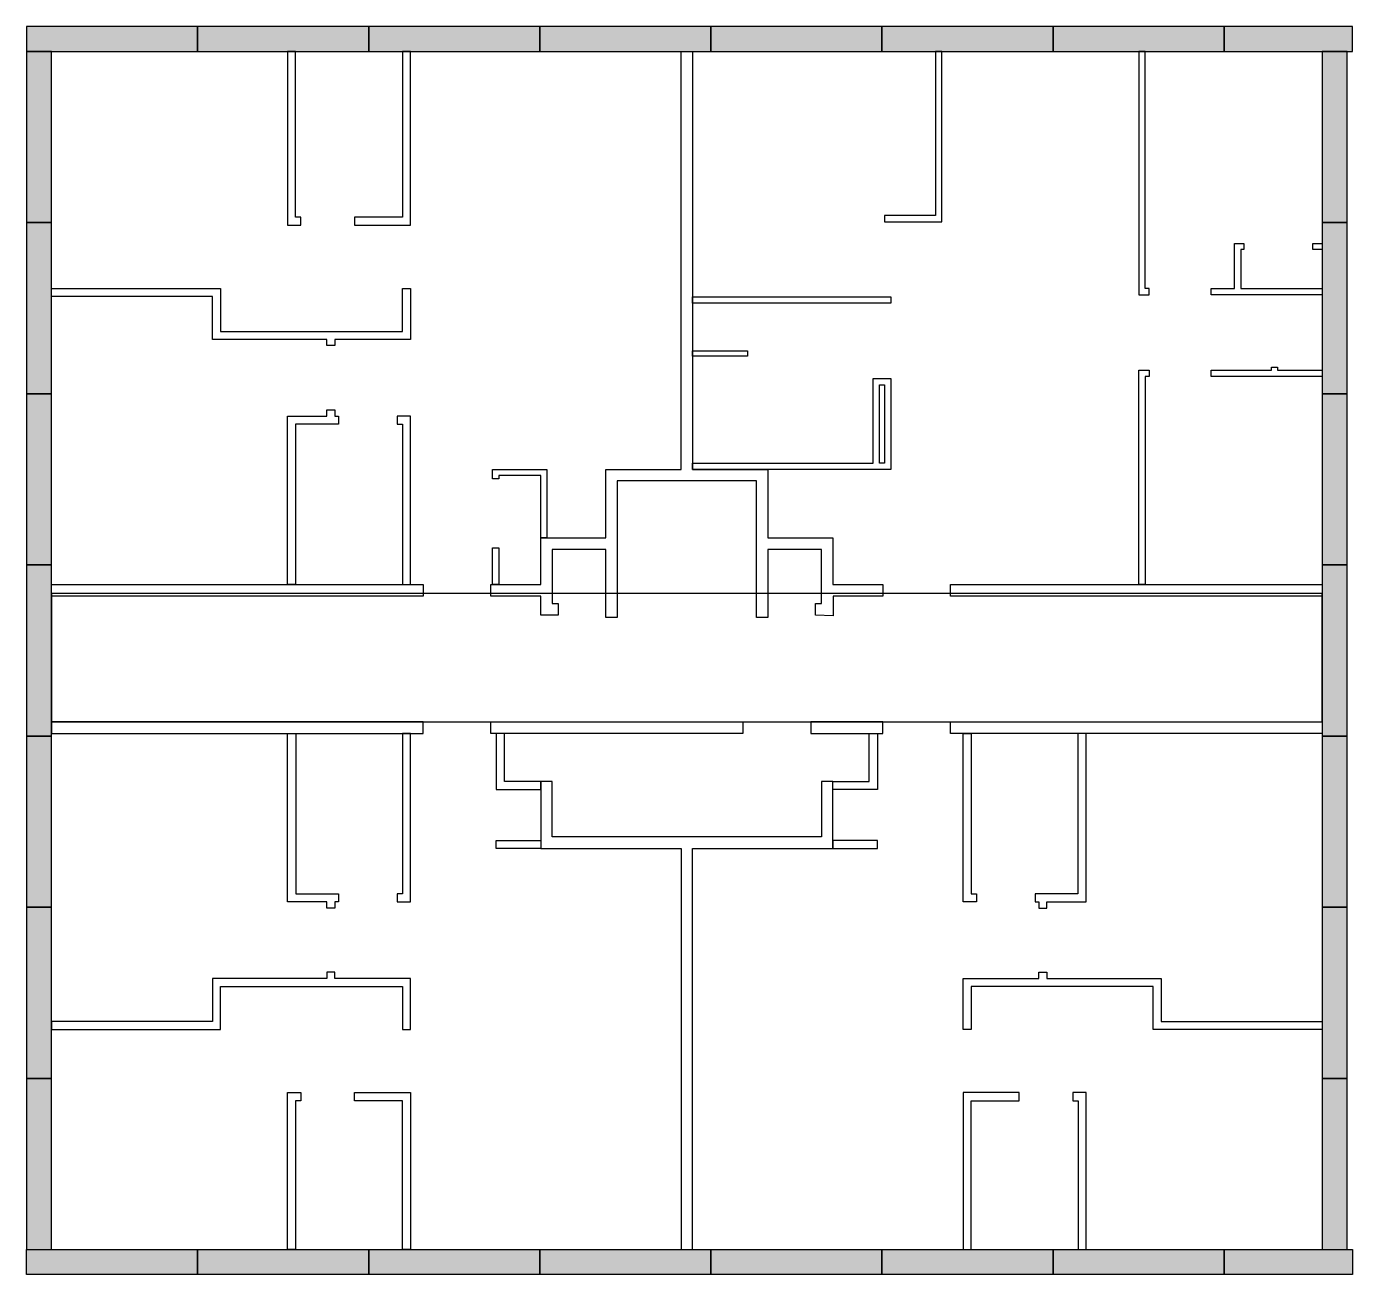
# Model space of a CAD drawing. Header units: inches. Extents: x 0 to 2865, y 0 to 4378.
# Drawn here: x 2097 to 2841, y 2309 to 3009 of the extents above; entities that cross this region are included whole.
import ezdxf

# ---------------------------------------------------------------- set-up
doc = ezdxf.new("R2010")
doc.units = ezdxf.units.IN
doc.layers.add('A-WALL-EXTR', color=2, linetype='Continuous')

# ---------------------------------------------------------------- blocks, each defined once
blk = doc.blocks.new("8' Panel")
at = {"transparency": 33554559}
h = blk.add_hatch(color=0, dxfattribs=at)
h.dxf.hatch_style = 1
h.paths.add_polyline_path([(0, 14), (96, 14), (96, 0), (0, 0)])
at = {"color": 0}
blk.add_lwpolyline([(0, 14), (96, 14), (96, 0), (0, 0)], close=True, dxfattribs=at)
blk = doc.blocks.new("6' Panel")
at = {"transparency": 33554559}
h = blk.add_hatch(color=0, dxfattribs=at)
h.dxf.hatch_style = 1
h.paths.add_polyline_path([(0, 14), (72, 14), (72, 0), (0, 0)])
at = {"color": 0}
blk.add_lwpolyline([(0, 14), (72, 14), (72, 0), (0, 0)], close=True, dxfattribs=at)

msp = doc.modelspace()

# ---------------------------------------------------------------- linework, layer by layer
at = {"color": 1}
for points in [[(2248.3, 2994.53), (2243.8, 2994.53), (2243.8, 2897.03), (2251.3, 2897.03), (2251.3, 2901.53), (2248.3, 2901.53)], [(2312.8, 2994.53), (2308.3, 2994.53), (2308.3, 2901.53), (2281.3, 2901.53), (2281.3, 2897.03), (2312.8, 2897.03)], [(2357.8, 2695.53), (2385.8, 2695.53), (2385.8, 2721.67), (2422.3, 2721.67), (2422.3, 2760.11), (2464.55, 2760.11), (2464.55, 2994.53), (2471.05, 2994.53), (2471.05, 2760.11), (2513.3, 2760.11), (2513.3, 2721.67), (2549.8, 2721.67), (2549.8, 2695.53), (2577.8, 2695.53), (2577.8, 2689.03), (2549.82, 2689.03), (2549.84, 2678.06), (2540.01, 2678.3), (2540.01, 2684.8), (2543.3, 2684.8), (2543.3, 2715.17), (2513.3, 2715.17), (2513.3, 2677.03), (2506.8, 2677.03), (2506.8, 2753.61), (2428.8, 2753.61), (2428.8, 2677.03), (2422.3, 2677.03), (2422.3, 2715.17), (2392.3, 2715.17), (2392.3, 2684.8), (2395.59, 2684.8), (2395.59, 2678.3), (2385.8, 2678.3), (2385.8, 2689.03), (2357.8, 2689.03)], [(2610.81, 2994.53), (2607.3, 2994.53), (2607.3, 2902.45), (2578.8, 2902.45), (2578.8, 2898.95), (2610.81, 2898.95)], [(2724.94, 2994.53), (2721.44, 2994.53), (2721.44, 2858.03), (2727.18, 2858.03), (2727.18, 2861.53), (2724.93, 2861.53)], [(2761.96, 2861.53), (2775.08, 2861.53), (2775.08, 2886.91), (2780.3, 2886.91), (2780.3, 2883.41), (2778.58, 2883.41), (2778.58, 2861.53), (2824.3, 2861.53), (2824.3, 2858.03), (2761.96, 2858.03)], [(2819.08, 2886.91), (2824.3, 2886.91), (2824.3, 2883.41), (2819.08, 2883.41)], [(2111.3, 2861.53), (2206.08, 2861.53), (2206.08, 2837.53), (2308.3, 2837.53), (2308.3, 2861.53), (2312.8, 2861.53), (2312.8, 2833.03), (2270.3, 2833.03), (2270.3, 2829.53), (2265.8, 2829.53), (2265.8, 2833.03), (2201.58, 2833.03), (2201.58, 2857.03), (2111.3, 2857.03)], [(2471.05, 2856.92), (2582.3, 2856.92), (2582.3, 2853.29), (2471.05, 2853.29)], [(2501.77, 2823.61), (2471.05, 2823.61), (2471.05, 2826.61), (2501.77, 2826.61)], [(2724.94, 2695.53), (2721.44, 2695.53), (2721.44, 2815.8), (2727.19, 2815.81), (2727.19, 2812.31), (2724.94, 2812.3)], [(2761.96, 2815.8), (2795.78, 2815.8), (2795.78, 2817.53), (2799.28, 2817.53), (2799.28, 2815.8), (2824.3, 2815.8), (2824.3, 2812.3), (2761.96, 2812.3)], [(2572.43, 2811.04), (2582.3, 2811.04), (2582.3, 2760.11), (2471.05, 2760.11), (2471.05, 2763.61), (2572.43, 2763.61)], [(2575.93, 2807.54), (2578.8, 2807.54), (2578.8, 2763.61), (2575.93, 2763.61)], [(2248.3, 2695.53), (2243.82, 2695.53), (2243.82, 2790.04), (2265.8, 2790.04), (2265.8, 2793.53), (2270.3, 2793.53), (2270.3, 2790.04), (2272.3, 2790.04), (2272.3, 2785.54), (2248.3, 2785.53)], [(2308.3, 2695.53), (2312.8, 2695.53), (2312.8, 2790.03), (2305.3, 2790.03), (2305.3, 2785.53), (2308.3, 2785.53)], [(2362.3, 2754.89), (2358.8, 2754.89), (2358.8, 2760.11), (2389.3, 2760.11), (2389.3, 2721.67), (2385.8, 2721.67), (2385.8, 2756.61), (2362.3, 2756.61)], [(2362.3, 2695.53), (2358.8, 2695.53), (2358.8, 2716.11), (2362.3, 2716.11)], [(2111.3, 2695.53), (2319.8, 2695.53), (2319.8, 2689.03), (2111.3, 2689.03)], [(2615.8, 2695.53), (2824.3, 2695.53), (2824.3, 2689.03), (2615.8, 2689.03)], [(2319.8, 2618.51), (2111.3, 2618.51), (2111.3, 2612.01), (2319.8, 2612.01)], [(2243.8, 2612.01), (2248.32, 2612.01), (2248.32, 2521.99), (2272.3, 2522.01), (2272.3, 2517.49), (2270.3, 2517.49), (2270.3, 2514.01), (2265.8, 2514.01), (2265.8, 2517.49), (2243.8, 2517.49)], [(2312.8, 2612.01), (2308.3, 2612.01), (2308.3, 2522.01), (2305.3, 2522.01), (2305.3, 2517.51), (2312.8, 2517.51)], [(2357.8, 2618.51), (2499.3, 2618.51), (2499.3, 2612.01), (2357.8, 2612.01)], [(2365.45, 2611.98), (2360.8, 2611.98), (2360.8, 2580.51), (2385.8, 2580.51), (2385.8, 2585.01), (2365.45, 2585.01)], [(2537.3, 2612.01), (2577.8, 2612.01), (2577.8, 2618.51), (2537.3, 2618.51)], [(2570.14, 2611.98), (2574.8, 2611.98), (2574.8, 2580.51), (2549.8, 2580.51), (2549.8, 2585.01), (2570.14, 2585.01)], [(2615.8, 2618.51), (2824.3, 2618.51), (2824.3, 2612.01), (2615.8, 2612.01)], [(2622.8, 2612.01), (2627.3, 2612.01), (2627.3, 2522.01), (2630.3, 2522.01), (2630.3, 2517.51), (2622.8, 2517.51)], [(2691.8, 2612.01), (2687.27, 2612.01), (2687.27, 2521.99), (2663.3, 2522.01), (2663.3, 2517.49), (2665.3, 2517.49), (2665.3, 2514.01), (2669.8, 2514.01), (2669.8, 2517.49), (2691.8, 2517.49)], [(2392.3, 2585.01), (2385.8, 2585.01), (2385.8, 2547.43), (2464.55, 2547.43), (2464.55, 2322.53), (2471.05, 2322.53), (2471.05, 2547.43), (2549.8, 2547.43), (2549.8, 2585.01), (2543.3, 2585.01), (2543.3, 2553.93), (2392.3, 2553.93)], [(2360.8, 2551.93), (2385.8, 2551.93), (2385.8, 2547.43), (2360.8, 2547.43)], [(2574.8, 2551.93), (2549.8, 2551.93), (2549.8, 2547.43), (2574.8, 2547.43)], [(2111.3, 2446.01), (2206.08, 2446.01), (2206.08, 2470.01), (2308.3, 2470.01), (2308.3, 2446.01), (2312.8, 2446.01), (2312.8, 2474.51), (2270.3, 2474.51), (2270.3, 2478.01), (2265.8, 2478.01), (2265.8, 2474.51), (2201.58, 2474.51), (2201.58, 2450.51), (2111.3, 2450.51)], [(2824.3, 2446.01), (2729.51, 2446.01), (2729.51, 2470.01), (2627.3, 2470.01), (2627.3, 2446.01), (2622.8, 2446.01), (2622.8, 2474.51), (2665.3, 2474.51), (2665.3, 2478.01), (2669.8, 2478.01), (2669.8, 2474.51), (2734.01, 2474.51), (2734.01, 2450.51), (2824.3, 2450.51)], [(2248.3, 2322.53), (2243.8, 2322.53), (2243.8, 2410.51), (2251.3, 2410.51), (2251.3, 2406.01), (2248.3, 2406.01)], [(2312.8, 2322.53), (2308.3, 2322.53), (2308.3, 2406.01), (2281.3, 2406.01), (2281.3, 2410.51), (2312.8, 2410.51)], [(2622.8, 2322.53), (2627.3, 2322.53), (2627.3, 2406.01), (2654.3, 2406.01), (2654.3, 2410.51), (2622.8, 2410.51)], [(2687.3, 2322.53), (2691.8, 2322.53), (2691.8, 2410.51), (2684.3, 2410.51), (2684.3, 2406.01), (2687.3, 2406.01)]]:
    msp.add_lwpolyline(points, close=True, dxfattribs=at)
at = {"color": 2}
msp.add_lwpolyline([(2824.3, 2690.51), (2111.3, 2690.51), (2111.3, 2618.51), (2824.3, 2618.51)], close=True, dxfattribs=at)

# ---------------------------------------------------------------- block references
at = {"layer": 'A-WALL-EXTR', "color": 177, "true_color": 0x293189, "xscale": -1}
for p, rotation in [((2097.3, 3008.53), 180), ((2193.3, 3008.53), 180), ((2289.3, 3008.53), 180), ((2385.3, 3008.53), 180), ((2481.3, 3008.53), 180), ((2577.3, 3008.53), 180), ((2673.3, 3008.53), 180), ((2111.3, 2994.53), 90), ((2838.3, 2994.53), 90), ((2111.3, 2898.53), 90), ((2838.3, 2898.53), 90), ((2111.3, 2802.53), 90), ((2838.3, 2802.53), 90), ((2111.3, 2706.53), 90), ((2838.3, 2706.53), 90), ((2111.3, 2610.53), 90), ((2838.3, 2610.53), 90), ((2111.3, 2514.53), 90), ((2838.3, 2514.53), 90), ((2111.3, 2418.53), 90), ((2838.3, 2418.53), 90)]:
    msp.add_blockref("8' Panel", p, dxfattribs=dict(at, rotation=rotation))
at = {"layer": 'A-WALL-EXTR', "color": 219, "true_color": 0x642165, "xscale": -1, "rotation": 180}
msp.add_blockref("6' Panel", (2769.3, 3008.53), dxfattribs=at)
at = {"layer": 'A-WALL-EXTR', "color": 177, "true_color": 0x293189}
for p in [(2097.3, 2308.53), (2193.3, 2308.53), (2289.3, 2308.53), (2385.3, 2308.53), (2481.3, 2308.53), (2577.3, 2308.53), (2673.3, 2308.53)]:
    msp.add_blockref("8' Panel", p, dxfattribs=at)
at = {"layer": 'A-WALL-EXTR', "color": 219, "true_color": 0x642165}
msp.add_blockref("6' Panel", (2769.3, 2308.53), dxfattribs=at)

doc.saveas('drawing.dxf')
